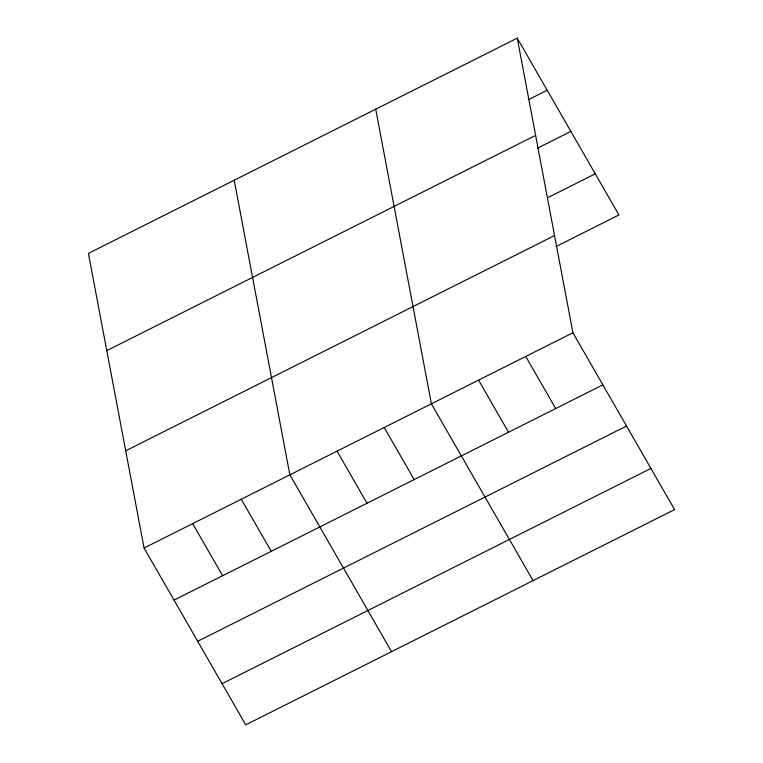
<?xml version="1.0" encoding="UTF-8"?>
<svg xmlns="http://www.w3.org/2000/svg" width="763" height="763" viewBox="0 0 763 763"><rect width="100%" height="100%" fill="white"/><g stroke="black" fill="none" stroke-linecap="round" stroke-linejoin="round"><path stroke-width="1.14" d="M517.247 38.15L88.413 253.402L144.073 548.025L245.753 724.85L674.587 509.598L572.918 332.773L517.247 38.15L618.927 214.975L556.036 246.544M528.339 99.715L547.205 90.244M106.782 350.627L535.616 135.375M537.333 148.241L570.877 131.398M548.092 197.483L595.264 173.811M125.704 450.799L554.548 235.548M144.073 548.025L572.918 332.773M174.021 600.119L602.865 384.867M197.693 641.282L626.537 426.031M222.081 683.686L650.925 468.434M525.745 356.455L555.693 408.539M478.573 380.127L508.52 432.22M533.07 580.633L431.4 403.808L375.73 109.185M384.228 427.49L414.175 479.574M337.055 451.162L367.003 503.256M391.553 651.659L289.873 474.844L234.212 180.221M241.28 499.24L271.227 551.325M192.677 523.637L222.624 575.722"/></g></svg>
